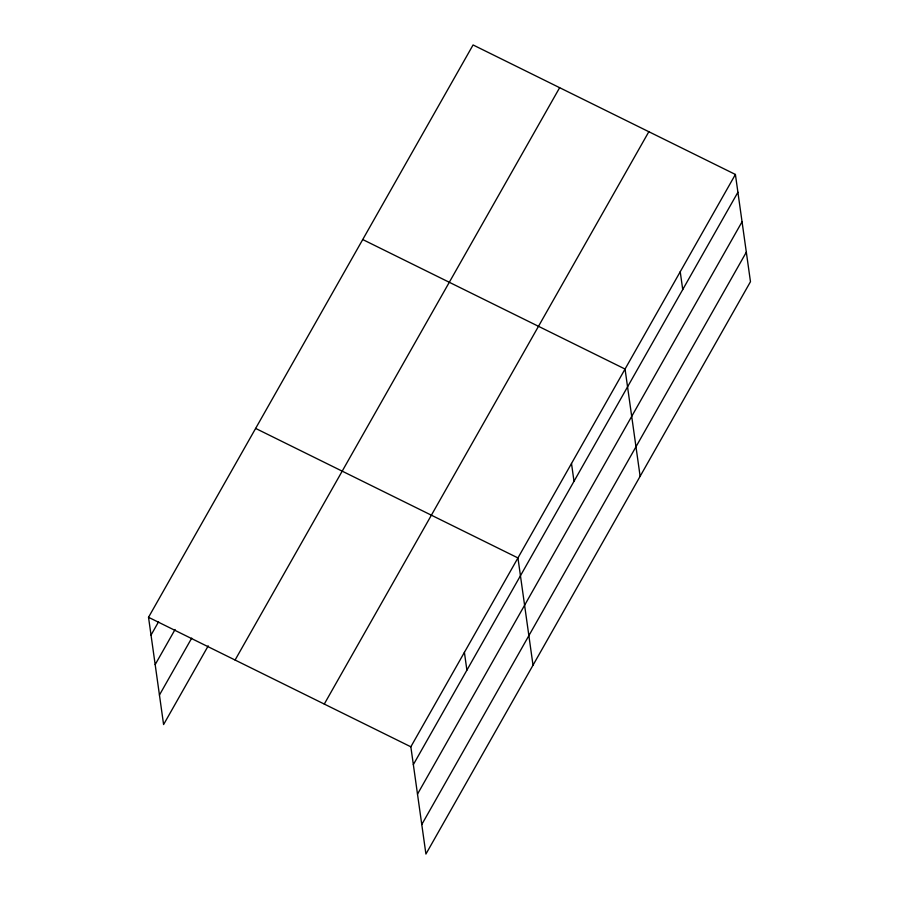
<?xml version="1.0" encoding="UTF-8"?>
<svg xmlns="http://www.w3.org/2000/svg" width="899" height="899" viewBox="0 0 899 899"><rect width="100%" height="100%" fill="white"/><g stroke="black" fill="none" stroke-linecap="round" stroke-linejoin="round"><path stroke-width="1.35" d="M208.22 645.853L163.596 724.549L148.526 617.298L473.076 44.95L735.404 174.451L750.474 281.702L425.924 854.05L410.843 746.799L735.404 174.451M151.021 635.099L158.572 621.782M155.167 664.619L175.08 629.502M159.449 695.028L191.712 638.121M235.088 660.035L559.65 87.686M324.281 704.063L648.842 131.715M413.349 764.6L737.91 192.251M417.496 794.12L742.057 221.772M421.766 824.529L746.327 252.181M362.735 239.55L625.052 369.051L640.122 476.301M255.631 428.418L517.948 557.931L533.017 665.17M148.526 617.298L410.843 746.799M680.228 271.756L682.734 289.557M571.506 463.491L574 481.291M464.401 652.371L466.896 670.16"/></g></svg>
